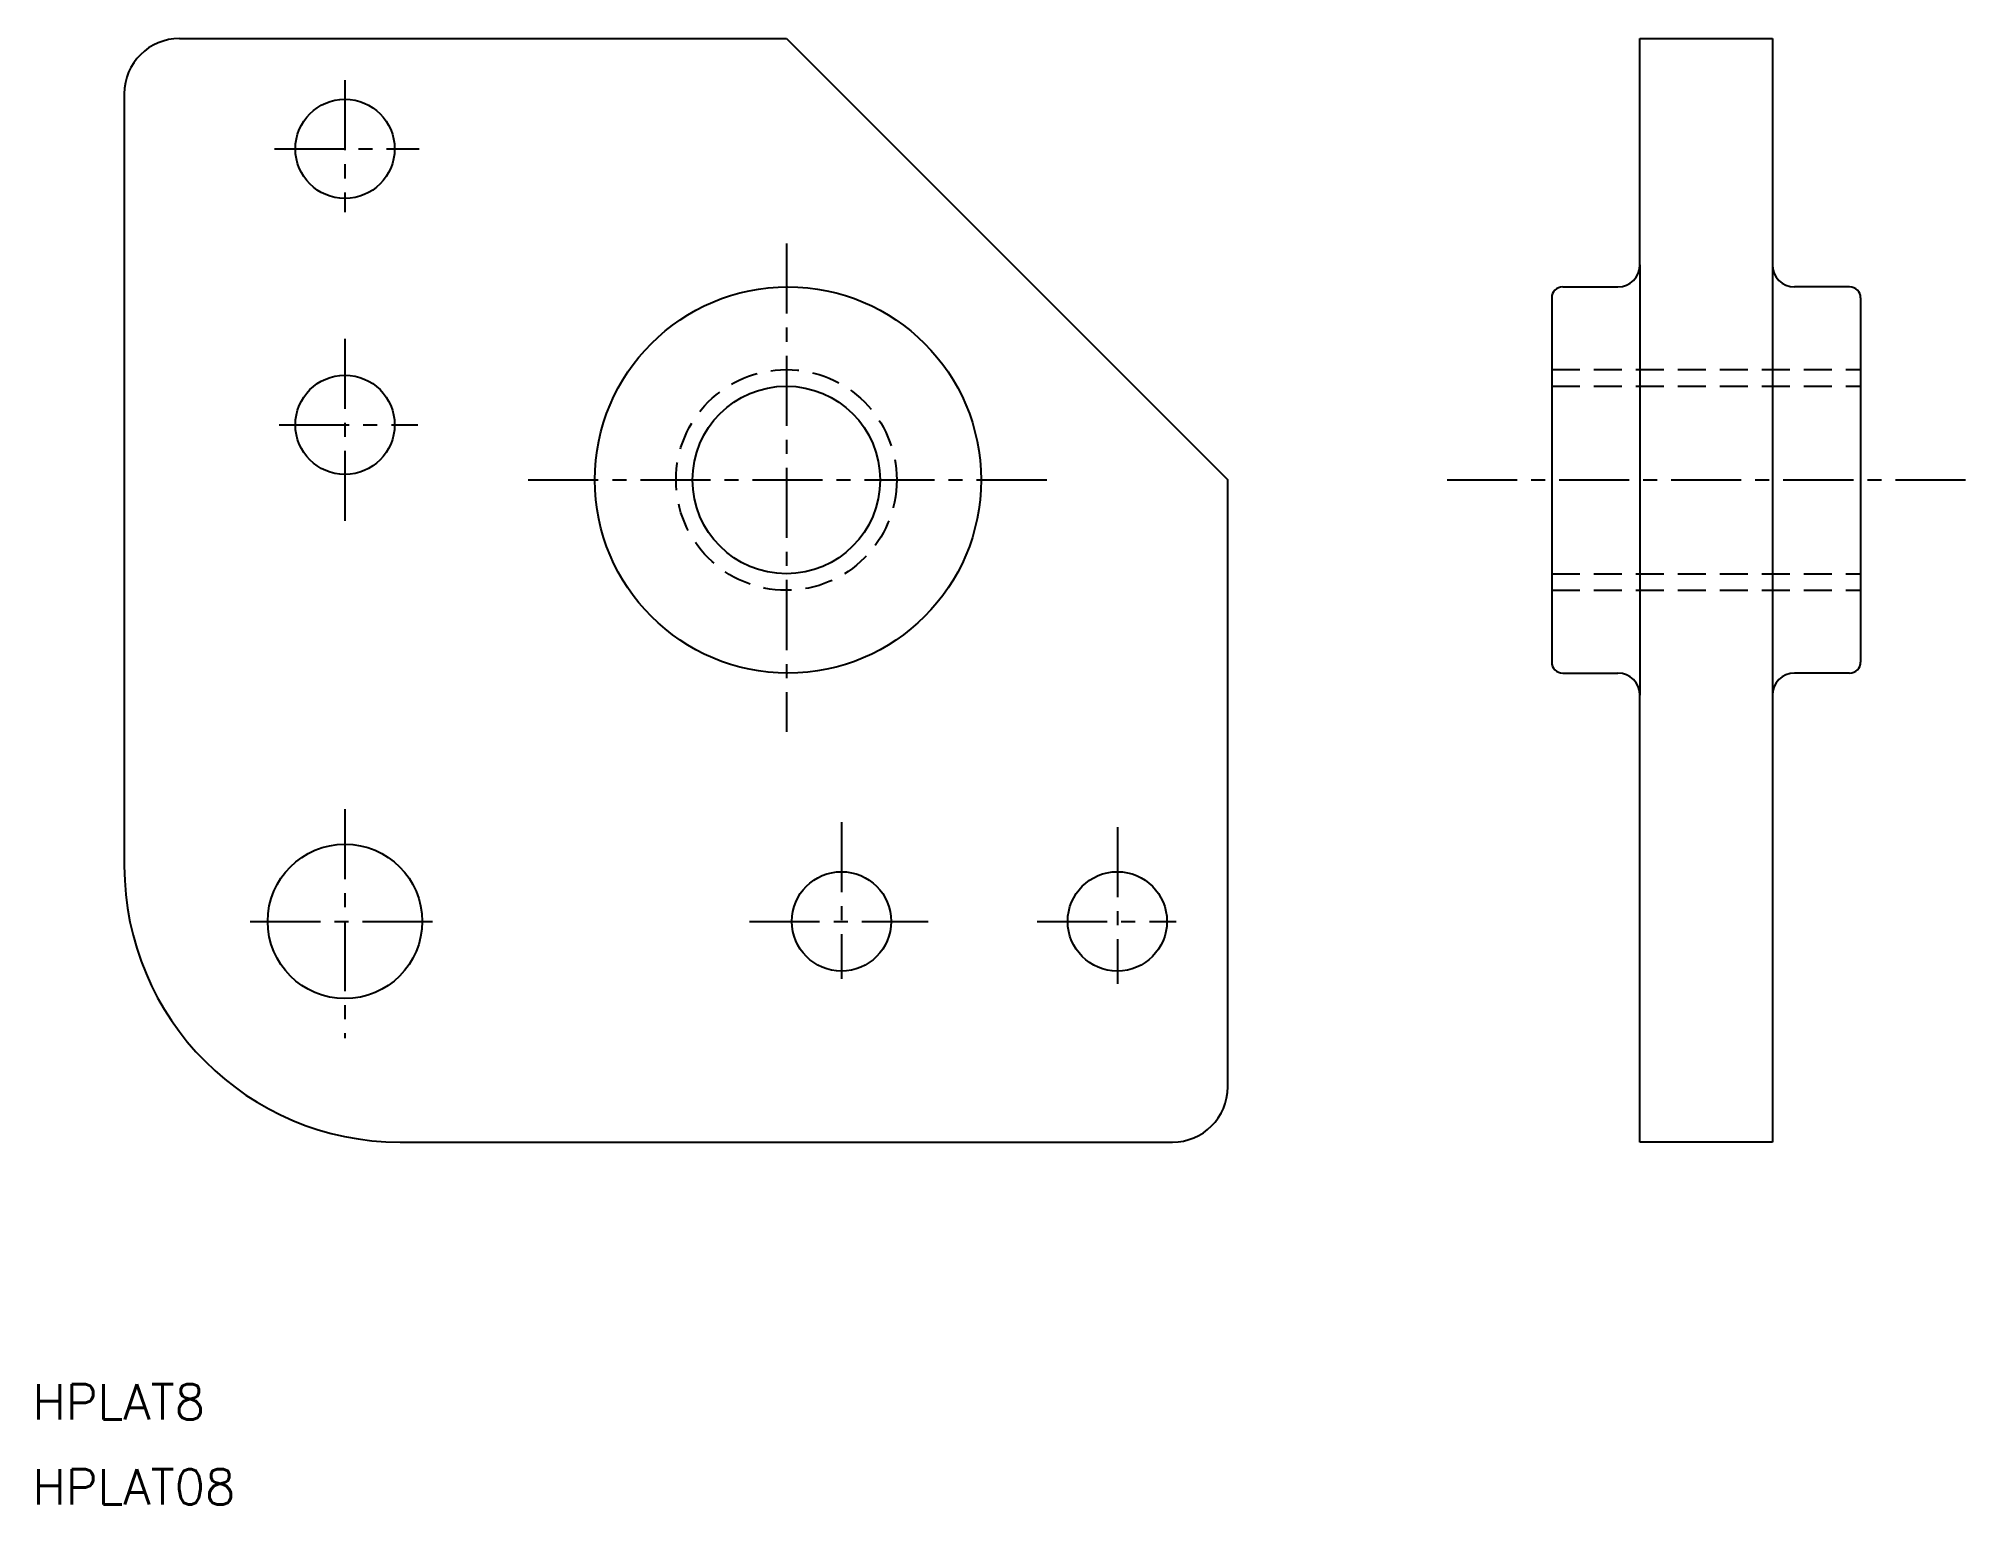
# Model space of a CAD drawing. Extents: x 4 to 178, y 5 to 138.
import ezdxf

# ---------------------------------------------------------------- set-up
doc = ezdxf.new("R2010")
doc.units = 0
doc.header["$LTSCALE"] = 0.2
doc.linetypes.add('CENTER', pattern=[50.8, 31.75, -6.35, 6.35, -6.35])
doc.linetypes.add('DASHED', pattern=[19.05, 12.7, -6.35])
doc.layers.get('0').update_dxf_attribs({"linetype": 'CONTINUOUS'})
doc.layers.add('CENTER', color=1, linetype='CENTER')
doc.styles.get("Standard").update_dxf_attribs({"font": 'txt.shx'})

msp = doc.modelspace()

# ---------------------------------------------------------------- linework, layer by layer
at = {"color": 7, "linetype": 'CONTINUOUS'}
for p, q in [((16.61, 137.62), (71.61, 137.62)), ((71.61, 137.62), (111.61, 97.62)), ((148.98, 137.62), (160.98, 137.62)), ((148.98, 117.12), (148.98, 137.62)), ((160.98, 137.62), (160.98, 37.62)), ((11.61, 132.62), (11.61, 62.62)), ((148.98, 117.12), (148.98, 78.12)), ((140.98, 114.12), (140.98, 81.12)), ((141.98, 115.12), (146.98, 115.12)), ((167.98, 115.12), (162.98, 115.12)), ((168.98, 114.12), (168.98, 81.12)), ((111.61, 42.62), (111.61, 97.62)), ((141.98, 80.12), (146.98, 80.12)), ((167.98, 80.12), (162.98, 80.12)), ((148.98, 37.62), (148.98, 78.12)), ((36.61, 37.62), (106.61, 37.62)), ((160.98, 37.62), (148.98, 37.62))]:
    msp.add_line(p, q, dxfattribs=at)
at = {"color": 3, "linetype": 'DASHED'}
for p, q in [((140.98, 107.62), (168.98, 107.62)), ((140.98, 106.12), (168.98, 106.12)), ((140.98, 89.12), (168.98, 89.12)), ((140.98, 87.62), (168.98, 87.62))]:
    msp.add_line(p, q, dxfattribs=at)
at = {"color": 7, "linetype": 'CONTINUOUS'}
for centre, radius in [((31.61, 127.62), 4.5), ((71.76, 97.62), 17.5), ((31.61, 102.62), 4.5), ((71.61, 97.62), 8.5), ((31.61, 57.62), 7), ((76.61, 57.62), 4.5), ((101.61, 57.62), 4.5)]:
    msp.add_circle(centre, radius, dxfattribs=at)
at = {"color": 3, "linetype": 'DASHED'}
msp.add_circle((71.61, 97.62), 10, dxfattribs=at)
at = {"color": 7, "linetype": 'CONTINUOUS'}
for centre, radius, start, end in [((16.61, 132.62), 5, 90, 180), ((146.98, 117.12), 2, 270, 0), ((162.98, 117.12), 2, 180, 270), ((141.98, 114.12), 1, 90, 180), ((167.98, 114.12), 1, 0, 90), ((141.98, 81.12), 1, 180, 270), ((167.98, 81.12), 1, 270, 0), ((146.98, 78.12), 2, 0, 90), ((162.98, 78.12), 2, 90, 180), ((36.61, 62.62), 25, 180, 270), ((106.61, 42.62), 5, 270, 0)]:
    msp.add_arc(centre, radius, start, end, dxfattribs=at)
at = {"layer": 'CENTER', "color": 1, "linetype": 'CENTER'}
for p, q in [((31.61, 133.84), (31.61, 121.89)), ((25.22, 127.62), (38.34, 127.62)), ((71.61, 119.04), (71.61, 74.79)), ((31.61, 110.42), (31.61, 93.75)), ((25.65, 102.62), (38.22, 102.62)), ((48.22, 97.62), (95.21, 97.62)), ((131.49, 97.62), (178.48, 97.62)), ((31.61, 67.8), (31.61, 47.03)), ((76.61, 66.62), (76.61, 52.42)), ((101.61, 66.16), (101.61, 51.97)), ((23.03, 57.62), (40.52, 57.62)), ((68.28, 57.62), (84.46, 57.62)), ((94.35, 57.62), (106.94, 57.62))]:
    msp.add_line(p, q, dxfattribs=at)

# ---------------------------------------------------------------- texts
at = {"color": 7, "linetype": 'CONTINUOUS'}
for s, p in [('HPLAT8', (3.29, 12.48)), ('HPLAT08', (3.29, 4.79))]:
    msp.add_text(s, height=3.2, dxfattribs=at).set_placement(p)

doc.saveas('drawing.dxf')
